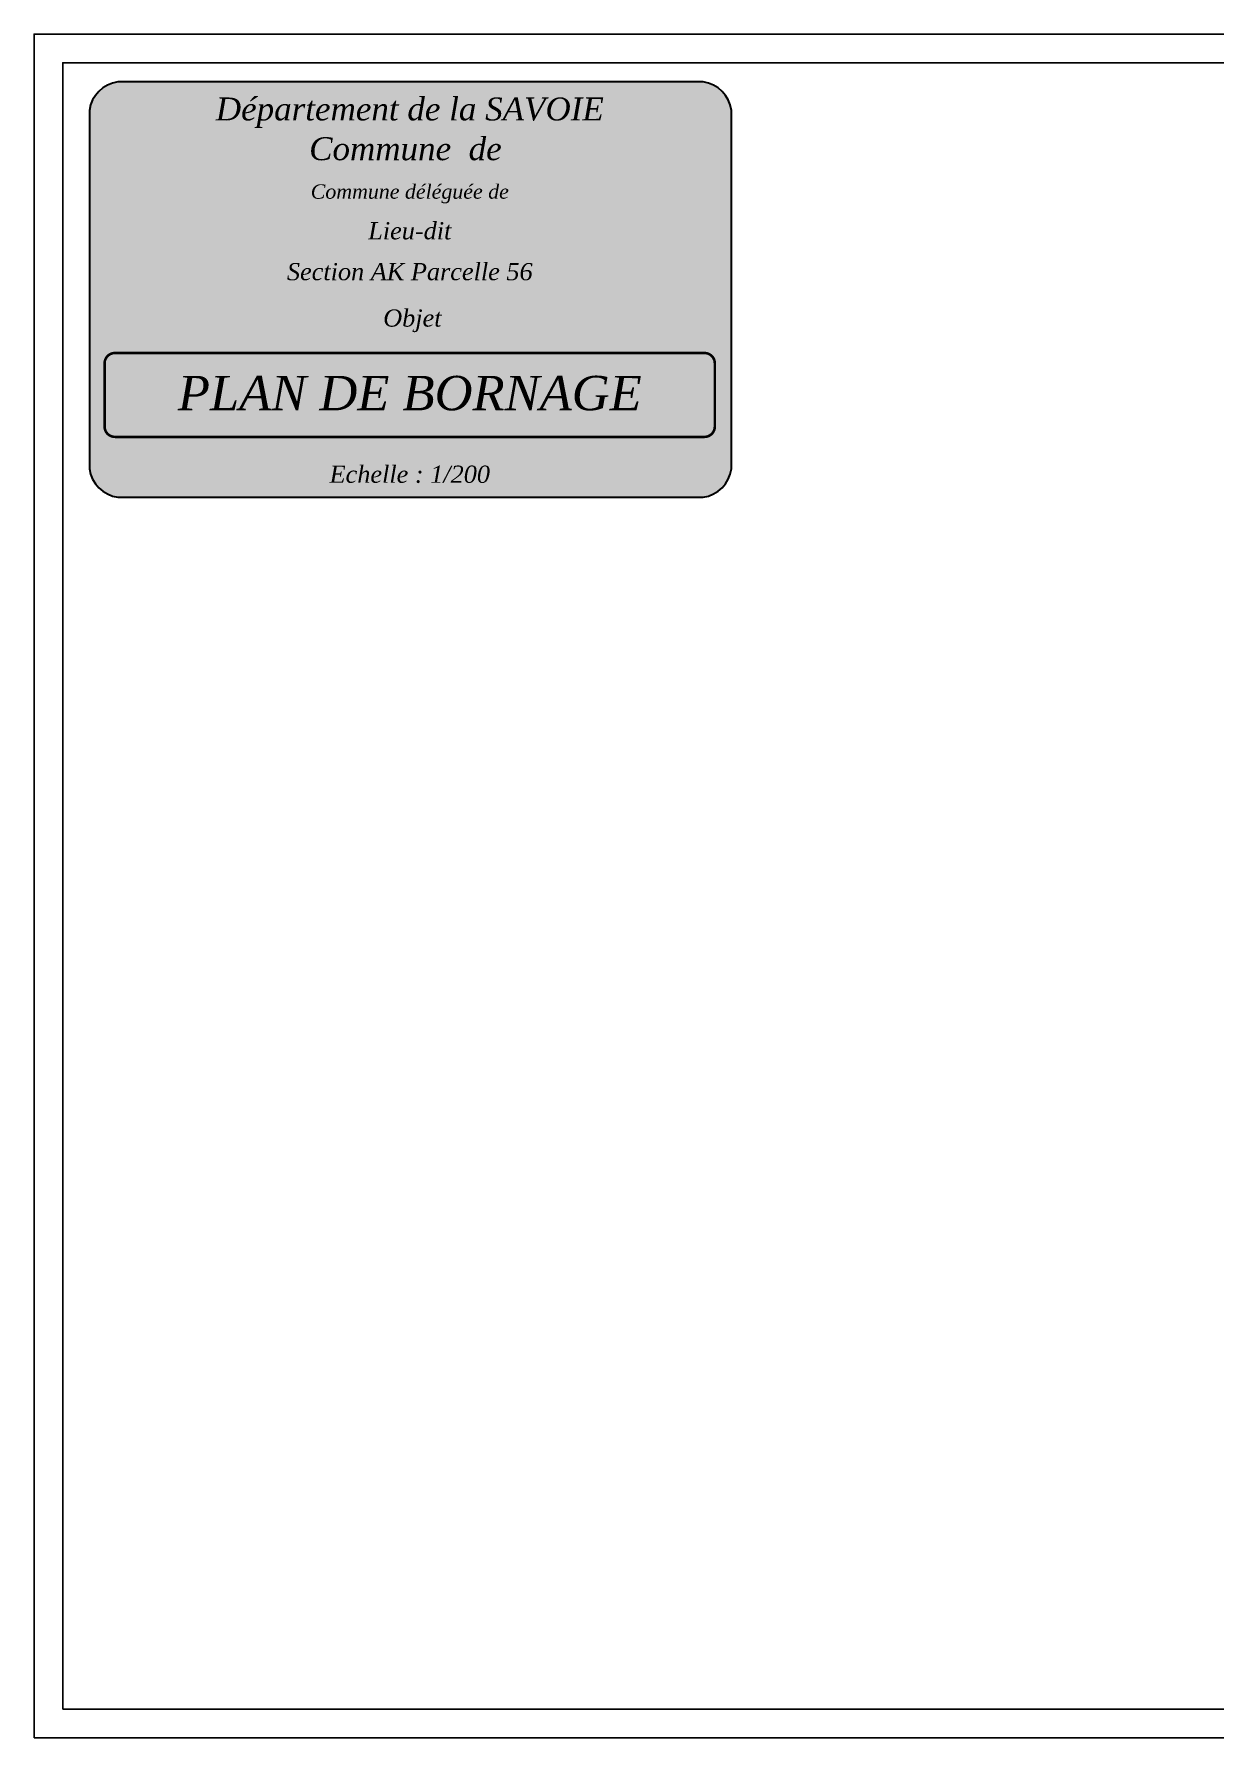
# Paper-space layout 'TOP_A1_00200_01-01-2017_MODELE' of a CAD drawing. Header units: millimetres. Extents: x -52 to 816, y -6 to 294.
# Drawn here: x 396 to 601.8, y -5.7 to 291.3 of the extents above; entities that cross this region are included whole.
import ezdxf
from ezdxf.enums import TextEntityAlignment as Align

# ---------------------------------------------------------------- set-up
doc = ezdxf.new("R2010")
doc.units = ezdxf.units.MM
doc.header["$LTSCALE"] = 2
for name, color, linetype in [('Cadre', 7, 'Continuous'), ('CARTOUCHE', 7, 'Continuous'), ('LOGO', 7, 'Continuous')]:
    doc.layers.add(name, color=color, linetype=linetype)
doc.styles.add('CARTOUCHE', font='timesi.ttf', dxfattribs={"height": 1})

# ---------------------------------------------------------------- blocks, each defined once
blk = doc.blocks.new('A$C399F57FA')
at = {"layer": 'CARTOUCHE', "true_color": 0xe3e3e3}
h = blk.add_hatch(color=254, dxfattribs=at)
h.dxf.hatch_style = 1
edge = h.paths.add_edge_path()
edge.add_arc((5.84, 66.58), 5.91, 98.5397, 171.4603)
edge.add_line((0, 67.45), (0, 4.97))
edge.add_arc((5.84, 5.84), 5.91, 188.5397, 261.4603)
edge.add_line((4.97, 0), (106.97, 0))
edge.add_arc((106.09, 5.84), 5.91, 278.5397, 351.4603)
edge.add_line((111.93, 4.97), (111.93, 67.45))
edge.add_arc((106.09, 66.58), 5.91, 8.5397, 81.4603)
edge.add_line((106.97, 72.42), (4.97, 72.42))
at = {"layer": 'CARTOUCHE', "lineweight": 30, "flags": 128}
blk.add_lwpolyline([(4.97, 72.42, 0.329366), (0, 67.45), (0, 4.97, 0.329366), (4.97, 0), (106.97, 0, 0.329366), (111.93, 4.97), (111.93, 67.45, 0.329366), (106.97, 72.42)], format="xyb", close=True, dxfattribs=at)
at = {"layer": 'CARTOUCHE', "lineweight": 15, "const_width": 0.45}
for points in [[(75.18, 10.53), (4.46, 10.53, -0.414214), (2.66, 12.33), (2.66, 23.35, -0.414214), (4.46, 25.15), (75.18, 25.15)], [(40.28, 25.15), (107.21, 25.15, -0.414214), (109.01, 23.35), (109.01, 12.33, -0.414214), (107.21, 10.53), (40.28, 10.53)]]:
    blk.add_lwpolyline(points, format="xyb", dxfattribs=at)
at = {"layer": 'CARTOUCHE', "style": 'CARTOUCHE', "width": 1.01}
for s, height, p in [('Département de la SAVOIE', 4, (55.85, 67.69)), ('Commune  de ', 4, (55.85, 60.76)), ('Commune déléguée de', 2.5, (55.85, 53.29)), ('PLAN DE BORNAGE', 6, (55.85, 18.17)), ('Echelle : 1/200', 3, (55.85, 4.02))]:
    blk.add_text(s, height=height, rotation=360, dxfattribs=at).set_placement(p, align=Align.MIDDLE_CENTER)
for s, p in [('Lieu-dit', (55.85, 46.52)), ('Section AK Parcelle 56', (55.85, 39.4)), ('Objet', (56.3, 30.85))]:
    blk.add_text(s, height=3, rotation=0, dxfattribs=at).set_placement(p, align=Align.MIDDLE)

psp = doc.layouts.new('TOP_A1_00200_01-01-2017_MODELE')

# ---------------------------------------------------------------- linework, layer by layer
at = {"layer": 'Cadre', "flags": 128}
psp.add_lwpolyline([(396, -5.7), (816, -5.7), (816, 291.3), (396, 291.3)], close=True, dxfattribs=at)
at = {"layer": 'LOGO'}
psp.add_lwpolyline([(401, -0.7), (811, -0.7), (811, 286.3), (401, 286.3)], close=True, dxfattribs=at)

# ---------------------------------------------------------------- block references
at = {"layer": 'CARTOUCHE'}
psp.add_blockref('A$C399F57FA', (405.63, 210.56), dxfattribs=at)

doc.saveas('drawing.dxf')
